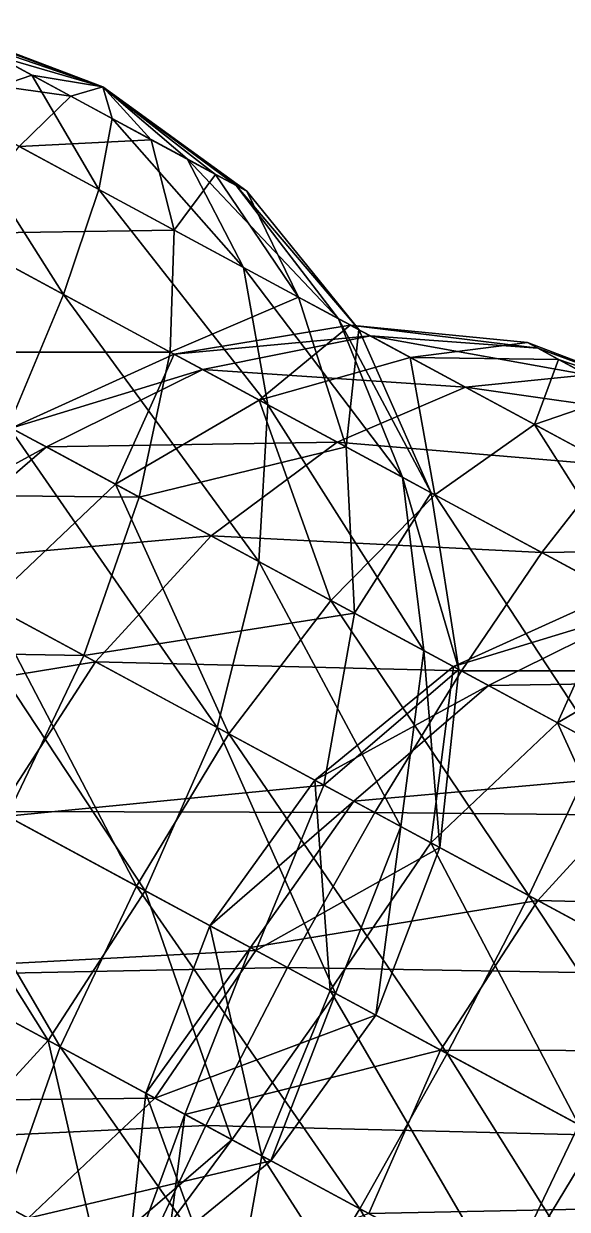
# Model space of a CAD drawing. Header units: metres. Extents: x -386 to 289, y -317 to 299.
# Drawn here: x -177.6 to -153.9, y -160.5 to -108.7 of the extents above; entities that cross this region are included whole.
import ezdxf

# ---------------------------------------------------------------- set-up
doc = ezdxf.new("R2010")
doc.units = ezdxf.units.M

msp = doc.modelspace()

# ---------------------------------------------------------------- linework, layer by layer
for points in [[(-174.13654, -111.45763, -641.51685), (-180.93852, -108.94901, -644.4788), (-181.39563, -108.70237, -640.4933), (-181.39552, -108.70227, -640.49316)], [(-174.13654, -111.45763, -641.51685), (-181.39563, -108.70237, -640.4933), (-180.03773, -109.43506, -636.782), (-180.03763, -109.43496, -636.78186)], [(-174.13654, -111.45763, -641.51685), (-178.7889, -110.10889, -647.6707), (-180.93852, -108.94901, -644.4788), (-180.93842, -108.94891, -644.4787)], [(-180.03773, -109.43506, -636.782), (-181.08092, -112.27763, -627.6511), (-177.22868, -110.95074, -634.3394), (-177.22858, -110.95064, -634.3393)], [(-174.13654, -111.45763, -641.51685), (-180.03773, -109.43506, -636.782), (-177.22868, -110.95074, -634.3394), (-177.22858, -110.95064, -634.3393)], [(-175.52274, -111.871216, -649.2137), (-184.09503, -110.651306, -653.4052), (-178.7889, -110.10889, -647.6707), (-178.78879, -110.10879, -647.6706)], [(-174.13654, -111.45763, -641.51685), (-175.52274, -111.871216, -649.2137), (-178.7889, -110.10889, -647.6707), (-178.78879, -110.10879, -647.6706)], [(-178.7889, -110.10889, -647.6707), (-178.7889, -110.10889, -647.6707), (-175.52274, -111.871216, -649.2137), (-175.52263, -111.87112, -649.21356)], [(-175.52274, -111.871216, -649.2137), (-177.7853, -114.055855, -656.3859), (-184.09503, -110.651306, -653.4052), (-184.09492, -110.65121, -653.4051)], [(-177.22868, -110.95074, -634.3394), (-181.08092, -112.27763, -627.6511), (-174.3049, -115.93378, -626.64777), (-174.3048, -115.93368, -626.64764)], [(-177.22868, -110.95074, -634.3394), (-174.3049, -115.93378, -626.64777), (-173.72116, -112.84329, -633.82), (-173.72105, -112.84319, -633.8199)], [(-174.13654, -111.45763, -641.51685), (-177.22868, -110.95074, -634.3394), (-173.72116, -112.84329, -633.82), (-173.72105, -112.84319, -633.8199)], [(-174.13654, -111.45763, -641.51685), (-172.01521, -113.76377, -648.6943), (-175.52274, -111.871216, -649.2137), (-175.52263, -111.87112, -649.21356)], [(-174.13654, -111.45763, -641.51685), (-173.72116, -112.84329, -633.82), (-170.455, -114.60562, -635.363), (-170.4549, -114.60552, -635.36285)], [(-174.13654, -111.45763, -641.51685), (-170.455, -114.60562, -635.363), (-168.30537, -115.765495, -638.5549), (-168.30527, -115.765396, -638.55475)], [(-174.13654, -111.45763, -641.51685), (-168.30537, -115.765495, -638.5549), (-167.84827, -116.01214, -642.5404), (-167.84816, -116.01204, -642.5403)], [(-174.13654, -111.45763, -641.51685), (-167.84827, -116.01214, -642.5404), (-169.20616, -115.27945, -646.25165), (-169.20605, -115.27935, -646.2515)], [(-174.13654, -111.45763, -641.51685), (-169.20616, -115.27945, -646.25165), (-172.01521, -113.76377, -648.6943), (-172.0151, -113.76367, -648.69415)], [(-181.08092, -112.27763, -627.6511), (-185.43073, -115.3479, -621.9078), (-175.84799, -120.518456, -620.4888), (-175.84789, -120.51836, -620.48865)], [(-181.08092, -112.27763, -627.6511), (-175.84799, -120.518456, -620.4888), (-174.3049, -115.93378, -626.64777), (-174.3048, -115.93368, -626.64764)], [(-172.01521, -113.76377, -648.6943), (-177.7853, -114.055855, -656.3859), (-175.52274, -111.871216, -649.2137), (-175.52263, -111.87112, -649.21356)], [(-173.72116, -112.84329, -633.82), (-174.3049, -115.93378, -626.64777), (-167.99516, -119.33832, -629.6285), (-167.99506, -119.33822, -629.62836)], [(-173.72116, -112.84329, -633.82), (-167.99516, -119.33832, -629.6285), (-170.455, -114.60562, -635.363), (-170.4549, -114.60552, -635.36285)], [(-172.01521, -113.76377, -648.6943), (-171.00928, -117.71199, -655.38257), (-177.7853, -114.055855, -656.3859), (-177.78519, -114.055756, -656.3858)], [(-169.20616, -115.27945, -646.25165), (-171.00928, -117.71199, -655.38257), (-172.01521, -113.76377, -648.6943), (-172.0151, -113.76367, -648.69415)], [(-171.00928, -117.71199, -655.38257), (-180.77002, -117.86268, -662.5449), (-177.7853, -114.055855, -656.3859), (-177.78519, -114.055756, -656.3858)], [(-170.455, -114.60562, -635.363), (-167.99516, -119.33832, -629.6285), (-163.8424, -121.579025, -635.79474), (-163.8423, -121.578926, -635.7946)], [(-170.455, -114.60562, -635.363), (-163.8424, -121.579025, -635.79474), (-168.30537, -115.765495, -638.5549), (-168.30527, -115.765396, -638.55475)], [(-185.43073, -115.3479, -621.9078), (-178.24527, -126.284904, -615.7628), (-175.84799, -120.518456, -620.4888), (-175.84789, -120.51836, -620.48865)], [(-169.20616, -115.27945, -646.25165), (-165.58261, -120.64007, -650.6638), (-171.00928, -117.71199, -655.38257), (-171.00917, -117.71189, -655.38245)], [(-167.84827, -116.01214, -642.5404), (-165.58261, -120.64007, -650.6638), (-169.20616, -115.27945, -646.25165), (-169.20605, -115.27935, -646.2515)], [(-168.30537, -115.765495, -638.5549), (-163.8424, -121.579025, -635.79474), (-162.95935, -122.055504, -643.4942), (-162.95924, -122.055405, -643.4941)], [(-168.30537, -115.765495, -638.5549), (-162.95935, -122.055504, -643.4942), (-167.84827, -116.01214, -642.5404), (-167.84816, -116.01204, -642.5403)], [(-174.3049, -115.93378, -626.64777), (-175.84799, -120.518456, -620.4888), (-166.92468, -125.33321, -624.7042), (-166.92458, -125.333115, -624.7041)], [(-174.3049, -115.93378, -626.64777), (-166.92468, -125.33321, -624.7042), (-167.99516, -119.33832, -629.6285), (-167.99506, -119.33822, -629.62836)], [(-167.84827, -116.01214, -642.5404), (-162.95935, -122.055504, -643.4942), (-165.58261, -120.64007, -650.6638), (-165.5825, -120.63997, -650.6637)], [(-171.18729, -123.03324, -661.1259), (-184.2735, -123.03225, -667.2709), (-180.77002, -117.86268, -662.5449), (-180.76991, -117.86258, -662.5448)], [(-171.00928, -117.71199, -655.38257), (-171.18729, -123.03324, -661.1259), (-180.77002, -117.86268, -662.5449), (-180.76991, -117.86258, -662.5448)], [(-165.58261, -120.64007, -650.6638), (-171.18729, -123.03324, -661.1259), (-171.00928, -117.71199, -655.38257), (-171.00917, -117.71189, -655.38245)], [(-167.99516, -119.33832, -629.6285), (-166.92468, -125.33321, -624.7042), (-161.0518, -128.50206, -633.42456), (-161.0517, -128.50195, -633.42444)], [(-167.99516, -119.33832, -629.6285), (-161.0518, -128.50206, -633.42456), (-163.8424, -121.579025, -635.79474), (-163.8423, -121.578926, -635.7946)], [(-175.84799, -120.518456, -620.4888), (-178.24527, -126.284904, -615.7628), (-167.3165, -132.18175, -620.92566), (-167.31639, -132.18164, -620.92554)], [(-175.84799, -120.518456, -620.4888), (-167.3165, -132.18175, -620.92566), (-166.92468, -125.33321, -624.7042), (-166.92458, -125.333115, -624.7041)], [(-165.58261, -120.64007, -650.6638), (-163.51282, -127.174164, -654.45264), (-171.18729, -123.03324, -661.1259), (-171.18718, -123.03314, -661.1258)], [(-162.95935, -122.055504, -643.4942), (-163.51282, -127.174164, -654.45264), (-165.58261, -120.64007, -650.6638), (-165.5825, -120.63997, -650.6637)], [(-163.8424, -121.579025, -635.79474), (-161.0518, -128.50206, -633.42456), (-159.80296, -129.17589, -644.31323), (-159.80286, -129.17578, -644.3131)], [(-163.8424, -121.579025, -635.79474), (-159.80296, -129.17589, -644.31323), (-162.95935, -122.055504, -643.4942), (-162.95924, -122.055405, -643.4941)], [(-162.44926, -122.330734, -215.56702), (-171.01653, -123.12538, -207.04851), (-163.33232, -121.85426, -207.86755), (-163.33221, -121.854164, -207.86745)], [(-163.33232, -121.85426, -207.86755), (-171.01653, -123.12538, -207.04851), (-167.30667, -125.127106, -196.9091), (-167.30656, -125.12701, -196.909)], [(-163.33232, -121.85426, -207.86755), (-167.30667, -125.127106, -196.9091), (-160.70906, -123.2697, -200.69792), (-160.70895, -123.2696, -200.69781)], [(-162.95935, -122.055504, -643.4942), (-159.80296, -129.17589, -644.31323), (-163.51282, -127.174164, -654.45264), (-163.51271, -127.174065, -654.4525)], [(-155.14, -122.86915, -212.80688), (-162.44926, -122.330734, -215.56702), (-163.33232, -121.85426, -207.86755), (-163.33221, -121.854164, -207.86745)], [(-155.14, -122.86915, -212.80688), (-163.33232, -121.85426, -207.86755), (-155.5971, -122.622505, -208.82135), (-155.597, -122.622406, -208.82124)], [(-155.5971, -122.622505, -208.82135), (-163.33232, -121.85426, -207.86755), (-160.70906, -123.2697, -200.69792), (-160.70895, -123.2696, -200.69781)], [(-162.44926, -122.330734, -215.56702), (-169.76768, -123.79922, -217.9372), (-171.01653, -123.12538, -207.04851), (-171.01642, -123.12528, -207.0484)], [(-158.29651, -124.57144, -221.73325), (-169.76768, -123.79922, -217.9372), (-162.44926, -122.330734, -215.56702), (-162.44916, -122.330635, -215.56691)], [(-152.99037, -124.02902, -215.99876), (-158.29651, -124.57144, -221.73325), (-162.44926, -122.330734, -215.56702), (-162.44916, -122.330635, -215.56691)], [(-152.99037, -124.02902, -215.99876), (-162.44926, -122.330734, -215.56702), (-155.14, -122.86915, -212.80688), (-155.1399, -122.86905, -212.80678)], [(-155.5971, -122.622505, -208.82135), (-160.70906, -123.2697, -200.69792), (-154.23921, -123.355194, -205.11008), (-154.2391, -123.355095, -205.10997)], [(-148.33801, -125.37776, -209.84491), (-155.14, -122.86915, -212.80688), (-155.5971, -122.622505, -208.82135), (-155.597, -122.622406, -208.82124)], [(-148.33801, -125.37776, -209.84491), (-155.5971, -122.622505, -208.82135), (-154.23921, -123.355194, -205.11008), (-154.2391, -123.355095, -205.10997)], [(-172.5371, -129.36487, -665.53296), (-188.05698, -129.21228, -670.24176), (-184.2735, -123.03225, -667.2709), (-184.27339, -123.03215, -667.27075)], [(-171.18729, -123.03324, -661.1259), (-172.5371, -129.36487, -665.53296), (-184.2735, -123.03225, -667.2709), (-184.27339, -123.03215, -667.27075)], [(-169.76768, -123.79922, -217.9372), (-178.12604, -126.34924, -206.42003), (-171.01653, -123.12538, -207.04851), (-171.01642, -123.12528, -207.0484)], [(-171.01653, -123.12538, -207.04851), (-178.12604, -126.34924, -206.42003), (-173.58243, -128.80084, -194.00186), (-173.58232, -128.80074, -194.00175)], [(-171.01653, -123.12538, -207.04851), (-173.58243, -128.80084, -194.00186), (-167.30667, -125.127106, -196.9091), (-167.30656, -125.12701, -196.909)], [(-163.51282, -127.174164, -654.45264), (-172.5371, -129.36487, -665.53296), (-171.18729, -123.03324, -661.1259), (-171.18718, -123.03314, -661.1258)], [(-148.33801, -125.37776, -209.84491), (-152.99037, -124.02902, -215.99876), (-155.14, -122.86915, -212.80688), (-155.1399, -122.86905, -212.80678)], [(-160.70906, -123.2697, -200.69792), (-167.30667, -125.127106, -196.9091), (-159.6322, -129.26804, -190.23586), (-159.6321, -129.26793, -190.23575)], [(-160.70906, -123.2697, -200.69792), (-159.6322, -129.26804, -190.23586), (-155.2824, -126.19777, -195.97922), (-155.28229, -126.19767, -195.97911)], [(-154.23921, -123.355194, -205.11008), (-160.70906, -123.2697, -200.69792), (-155.2824, -126.19777, -195.97922), (-155.28229, -126.19767, -195.97911)], [(-154.23921, -123.355194, -205.11008), (-155.2824, -126.19777, -195.97922), (-151.43016, -124.87087, -202.6675), (-151.43005, -124.87077, -202.66739)], [(-148.33801, -125.37776, -209.84491), (-154.23921, -123.355194, -205.11008), (-151.43016, -124.87087, -202.6675), (-151.43005, -124.87077, -202.66739)], [(-169.76768, -123.79922, -217.9372), (-176.59654, -127.174515, -219.75589), (-178.12604, -126.34924, -206.42003), (-178.12593, -126.349144, -206.41992)], [(-163.8948, -126.968056, -226.65756), (-176.59654, -127.174515, -219.75589), (-169.76768, -123.79922, -217.9372), (-169.76758, -123.79912, -217.93709)], [(-158.29651, -124.57144, -221.73325), (-163.8948, -126.968056, -226.65756), (-169.76768, -123.79922, -217.9372), (-169.76758, -123.79912, -217.93709)], [(-149.72421, -125.79135, -217.54172), (-158.29651, -124.57144, -221.73325), (-152.99037, -124.02902, -215.99876), (-152.99026, -124.02892, -215.99866)], [(-151.98677, -127.97599, -224.714), (-163.8948, -126.968056, -226.65756), (-158.29651, -124.57144, -221.73325), (-158.2964, -124.57134, -221.73314)], [(-149.72421, -125.79135, -217.54172), (-151.98677, -127.97599, -224.714), (-158.29651, -124.57144, -221.73325), (-158.2964, -124.57134, -221.73314)], [(-158.29651, -124.57144, -221.73325), (-158.29651, -124.57144, -221.73325), (-151.98677, -127.97599, -224.714), (-151.98666, -127.97589, -224.7139)], [(-167.30667, -125.127106, -196.9091), (-173.58243, -128.80084, -194.00186), (-164.18315, -133.87242, -185.82883), (-164.18304, -133.87231, -185.82872)], [(-167.30667, -125.127106, -196.9091), (-164.18315, -133.87242, -185.82883), (-159.6322, -129.26804, -190.23586), (-159.6321, -129.26793, -190.23575)], [(-151.43016, -124.87087, -202.6675), (-155.2824, -126.19777, -195.97922), (-148.50638, -129.85391, -194.97581), (-148.50627, -129.8538, -194.97571)], [(-166.92468, -125.33321, -624.7042), (-167.3165, -132.18175, -620.92566), (-160.1237, -136.06277, -631.60583), (-160.1236, -136.06267, -631.6057)], [(-166.92468, -125.33321, -624.7042), (-160.1237, -136.06277, -631.60583), (-161.0518, -128.50206, -633.42456), (-161.0517, -128.50195, -633.42444)], [(-155.2824, -126.19777, -195.97922), (-159.6322, -129.26804, -190.23586), (-150.04947, -134.4386, -188.81683), (-150.04936, -134.43849, -188.81673)], [(-155.2824, -126.19777, -195.97922), (-150.04947, -134.4386, -188.81683), (-148.50638, -129.85391, -194.97581), (-148.50627, -129.8538, -194.97571)], [(-176.59654, -127.174515, -219.75589), (-184.17638, -131.30615, -206.02495), (-178.12604, -126.34924, -206.42003), (-178.12593, -126.349144, -206.41992)], [(-178.24527, -126.284904, -615.7628), (-181.33337, -132.84015, -612.79193), (-169.1439, -139.41722, -618.55035), (-169.1438, -139.41711, -618.55023)], [(-178.12604, -126.34924, -206.42003), (-179.10863, -134.04056, -192.17429), (-173.58243, -128.80084, -194.00186), (-173.58232, -128.80074, -194.00175)], [(-178.24527, -126.284904, -615.7628), (-169.1439, -139.41722, -618.55035), (-167.3165, -132.18175, -620.92566), (-167.31639, -132.18164, -620.92554)], [(-176.59654, -127.174515, -219.75589), (-182.47043, -132.22662, -220.89917), (-184.17638, -131.30615, -206.02495), (-184.17627, -131.30605, -206.02484)], [(-169.40375, -131.05554, -230.43611), (-182.47043, -132.22662, -220.89917), (-176.59654, -127.174515, -219.75589), (-176.59644, -127.174416, -219.75578)], [(-163.8948, -126.968056, -226.65756), (-169.40375, -131.05554, -230.43611), (-176.59654, -127.174515, -219.75589), (-176.59644, -127.174416, -219.75578)], [(-163.51282, -127.174164, -654.45264), (-163.13782, -134.43645, -657.3599), (-172.5371, -129.36487, -665.53296), (-172.53699, -129.36476, -665.53284)], [(-154.9715, -131.7828, -230.87299), (-169.40375, -131.05554, -230.43611), (-163.8948, -126.968056, -226.65756), (-163.8947, -126.96796, -226.65746)], [(-151.98677, -127.97599, -224.714), (-154.9715, -131.7828, -230.87299), (-163.8948, -126.968056, -226.65756), (-163.8947, -126.96796, -226.65746)], [(-163.8948, -126.968056, -226.65756), (-163.8948, -126.968056, -226.65756), (-154.9715, -131.7828, -230.87299), (-154.97139, -131.7827, -230.87288)], [(-159.80296, -129.17589, -644.31323), (-163.13782, -134.43645, -657.3599), (-163.51282, -127.174164, -654.45264), (-163.51271, -127.174065, -654.4525)], [(-145.21075, -131.63213, -223.7106), (-154.9715, -131.7828, -230.87299), (-151.98677, -127.97599, -224.714), (-151.98666, -127.97589, -224.7139)], [(-173.58243, -128.80084, -194.00186), (-179.10863, -134.04056, -192.17429), (-168.62509, -139.69716, -183.05844), (-168.62498, -139.69705, -183.05833)], [(-173.58243, -128.80084, -194.00186), (-168.62509, -139.69716, -183.05844), (-164.18315, -133.87242, -185.82883), (-164.18304, -133.87231, -185.82872)], [(-161.0518, -128.50206, -633.42456), (-160.1237, -136.06277, -631.60583), (-158.59421, -136.88805, -644.9417), (-158.5941, -136.88794, -644.9416)], [(-161.0518, -128.50206, -633.42456), (-158.59421, -136.88805, -644.9417), (-159.80296, -129.17589, -644.31323), (-159.80286, -129.17578, -644.3131)], [(-174.96672, -136.2754, -668.3033), (-191.86263, -135.98161, -671.25507), (-188.05698, -129.21228, -670.24176), (-188.05687, -129.21217, -670.24164)], [(-172.5371, -129.36487, -665.53296), (-174.96672, -136.2754, -668.3033), (-188.05698, -129.21228, -670.24176), (-188.05687, -129.21217, -670.24164)], [(-163.13782, -134.43645, -657.3599), (-174.96672, -136.2754, -668.3033), (-172.5371, -129.36487, -665.53296), (-172.53699, -129.36476, -665.53284)], [(-159.6322, -129.26804, -190.23586), (-164.18315, -133.87242, -185.82883), (-152.44675, -140.20505, -184.09088), (-152.44664, -140.20494, -184.09077)], [(-159.80296, -129.17589, -644.31323), (-158.59421, -136.88805, -644.9417), (-163.13782, -134.43645, -657.3599), (-163.13771, -134.43634, -657.3598)], [(-159.6322, -129.26804, -190.23586), (-152.44675, -140.20505, -184.09088), (-150.04947, -134.4386, -188.81683), (-150.04936, -134.43849, -188.81673)], [(-169.40375, -131.05554, -230.43611), (-174.44792, -136.55533, -232.81142), (-182.47043, -132.22662, -220.89917), (-182.47032, -132.22652, -220.89906)], [(-158.47498, -136.9524, -235.59894), (-174.44792, -136.55533, -232.81142), (-169.40375, -131.05554, -230.43611), (-169.40364, -131.05544, -230.436)], [(-154.9715, -131.7828, -230.87299), (-158.47498, -136.9524, -235.59894), (-169.40375, -131.05554, -230.43611), (-169.40364, -131.05544, -230.436)], [(-169.40375, -131.05554, -230.43611), (-169.40375, -131.05554, -230.43611), (-158.47498, -136.9524, -235.59894), (-158.47487, -136.95229, -235.59883)], [(-145.38876, -136.95337, -229.45396), (-158.47498, -136.9524, -235.59894), (-154.9715, -131.7828, -230.87299), (-154.97139, -131.7827, -230.87288)], [(-145.21075, -131.63213, -223.7106), (-145.38876, -136.95337, -229.45396), (-154.9715, -131.7828, -230.87299), (-154.97139, -131.7827, -230.87288)], [(-174.44792, -136.55533, -232.81142), (-186.98909, -138.61124, -221.28912), (-182.47043, -132.22662, -220.89917), (-182.47032, -132.22652, -220.89906)], [(-167.3165, -132.18175, -620.92566), (-169.1439, -139.41722, -618.55035), (-161.1214, -143.74594, -630.4626), (-161.12129, -143.74583, -630.46246)], [(-167.3165, -132.18175, -620.92566), (-161.1214, -143.74594, -630.4626), (-160.1237, -136.06277, -631.60583), (-160.1236, -136.06267, -631.6057)], [(-181.33337, -132.84015, -612.79193), (-184.90182, -139.73744, -611.7786), (-172.28236, -146.54654, -617.7402), (-172.28226, -146.54643, -617.74005)], [(-181.33337, -132.84015, -612.79193), (-172.28236, -146.54654, -617.7402), (-169.1439, -139.41722, -618.55035), (-169.1438, -139.41711, -618.55023)], [(-164.18315, -133.87242, -185.82883), (-168.62509, -139.69716, -183.05844), (-155.53485, -146.76028, -181.12003), (-155.53474, -146.76018, -181.11992)], [(-164.18315, -133.87242, -185.82883), (-155.53485, -146.76028, -181.12003), (-152.44675, -140.20505, -184.09088), (-152.44664, -140.20494, -184.09077)], [(-150.46721, -134.21317, -386.21982), (-158.82556, -136.7632, -374.70264), (-151.71605, -133.53934, -375.33112), (-151.71594, -133.53923, -375.33102)], [(-151.71605, -133.53934, -375.33112), (-158.82556, -136.7632, -374.70264), (-154.28195, -139.2148, -362.2845), (-154.28185, -139.21469, -362.2844)], [(-151.71605, -133.53934, -375.33112), (-154.28195, -139.2148, -362.2845), (-148.0062, -135.54106, -365.19174), (-148.00609, -135.54095, -365.19165)], [(-179.10863, -134.04056, -192.17429), (-183.50868, -140.48915, -191.55093), (-172.65533, -146.3453, -182.11353), (-172.65523, -146.3452, -182.11342)], [(-179.10863, -134.04056, -192.17429), (-172.65533, -146.3453, -182.11353), (-168.62509, -139.69716, -183.05844), (-168.62498, -139.69705, -183.05833)], [(-163.13782, -134.43645, -657.3599), (-164.4832, -141.932, -659.1875), (-174.96672, -136.2754, -668.3033), (-174.96661, -136.2753, -668.30316)], [(-158.59421, -136.88805, -644.9417), (-164.4832, -141.932, -659.1875), (-163.13782, -134.43645, -657.3599), (-163.13771, -134.43634, -657.3598)], [(-150.46721, -134.21317, -386.21982), (-157.29607, -137.58847, -388.0385), (-158.82556, -136.7632, -374.70264), (-158.82545, -136.76309, -374.70255)], [(-144.59433, -137.38202, -394.9402), (-157.29607, -137.58847, -388.0385), (-150.46721, -134.21317, -386.21982), (-150.4671, -134.21306, -386.21973)], [(-148.0062, -135.54106, -365.19174), (-154.28195, -139.2148, -362.2845), (-144.88268, -144.28638, -354.11145), (-144.88257, -144.28627, -354.11136)], [(-174.96672, -136.2754, -668.3033), (-178.3106, -143.29388, -669.2482), (-191.86263, -135.98161, -671.25507), (-191.86252, -135.9815, -671.25494)], [(-160.1237, -136.06277, -631.60583), (-161.1214, -143.74594, -630.4626), (-159.41545, -144.66641, -645.3368), (-159.41534, -144.6663, -645.3367)], [(-160.1237, -136.06277, -631.60583), (-159.41545, -144.66641, -645.3368), (-158.59421, -136.88805, -644.9417), (-158.5941, -136.88794, -644.9416)], [(-174.44792, -136.55533, -232.81142), (-178.68356, -143.09265, -233.62158), (-186.98909, -138.61124, -221.28912), (-186.98898, -138.61113, -221.28902)], [(-162.25845, -143.13242, -238.5698), (-178.68356, -143.09265, -233.62158), (-174.44792, -136.55533, -232.81142), (-174.44781, -136.55522, -232.81131)], [(-164.4832, -141.932, -659.1875), (-178.3106, -143.29388, -669.2482), (-174.96672, -136.2754, -668.3033), (-174.96661, -136.2753, -668.30316)], [(-158.47498, -136.9524, -235.59894), (-162.25845, -143.13242, -238.5698), (-174.44792, -136.55533, -232.81142), (-174.44781, -136.55522, -232.81131)], [(-174.44792, -136.55533, -232.81142), (-174.44792, -136.55533, -232.81142), (-162.25845, -143.13242, -238.5698), (-162.25835, -143.13231, -238.56969)], [(-157.29607, -137.58847, -388.0385), (-164.8759, -141.72011, -374.30756), (-158.82556, -136.7632, -374.70264), (-158.82545, -136.76309, -374.70255)], [(-158.82556, -136.7632, -374.70264), (-164.8759, -141.72011, -374.30756), (-159.80815, -144.45451, -360.4569), (-159.80804, -144.4544, -360.45682)], [(-158.59421, -136.88805, -644.9417), (-159.41545, -144.66641, -645.3368), (-164.4832, -141.932, -659.1875), (-164.4831, -141.9319, -659.1874)], [(-146.73857, -143.285, -233.861), (-162.25845, -143.13242, -238.5698), (-158.47498, -136.9524, -235.59894), (-158.47487, -136.95229, -235.59883)], [(-158.82556, -136.7632, -374.70264), (-159.80815, -144.45451, -360.4569), (-154.28195, -139.2148, -362.2845), (-154.28185, -139.21469, -362.2844)], [(-145.38876, -136.95337, -229.45396), (-146.73857, -143.285, -233.861), (-158.47498, -136.9524, -235.59894), (-158.47487, -136.95229, -235.59883)], [(-157.29607, -137.58847, -388.0385), (-163.16995, -142.64058, -389.1818), (-164.8759, -141.72011, -374.30756), (-164.8758, -141.72, -374.30746)], [(-150.10327, -141.4695, -398.71875), (-163.16995, -142.64058, -389.1818), (-157.29607, -137.58847, -388.0385), (-157.29596, -137.58836, -388.03842)], [(-144.59433, -137.38202, -394.9402), (-150.10327, -141.4695, -398.71875), (-157.29607, -137.58847, -388.0385), (-157.29596, -137.58836, -388.03842)], [(-168.62509, -139.69716, -183.05844), (-172.65533, -146.3453, -182.11353), (-159.1033, -153.65758, -180.10672), (-159.1032, -153.65747, -180.10661)], [(-169.1439, -139.41722, -618.55035), (-172.28236, -146.54654, -617.7402), (-163.97685, -151.02795, -630.07263), (-163.97675, -151.02785, -630.0725)], [(-169.1439, -139.41722, -618.55035), (-163.97685, -151.02795, -630.07263), (-161.1214, -143.74594, -630.4626), (-161.12129, -143.74583, -630.46246)], [(-168.62509, -139.69716, -183.05844), (-159.1033, -153.65758, -180.10672), (-155.53485, -146.76028, -181.12003), (-155.53474, -146.76018, -181.11992)], [(-154.28195, -139.2148, -362.2845), (-159.80815, -144.45451, -360.4569), (-149.32462, -150.11111, -351.34106), (-149.32451, -150.11101, -351.34097)], [(-154.28195, -139.2148, -362.2845), (-149.32462, -150.11111, -351.34106), (-144.88268, -144.28638, -354.11145), (-144.88257, -144.28627, -354.11136)], [(-184.90182, -139.73744, -611.7786), (-188.70749, -146.50677, -612.79193), (-176.51802, -153.08386, -618.55035), (-176.51791, -153.08376, -618.55023)], [(-184.90182, -139.73744, -611.7786), (-176.51802, -153.08386, -618.55035), (-172.28236, -146.54654, -617.7402), (-172.28226, -146.54643, -617.74005)], [(-152.44675, -140.20505, -184.09088), (-155.53485, -146.76028, -181.12003), (-143.34538, -153.33736, -186.8784), (-143.34528, -153.33725, -186.8783)], [(-183.50868, -140.48915, -191.55093), (-186.48274, -147.70718, -192.17429), (-175.9992, -153.36378, -183.05844), (-175.9991, -153.36368, -183.05833)], [(-183.50868, -140.48915, -191.55093), (-175.9992, -153.36378, -183.05844), (-172.65533, -146.3453, -182.11353), (-172.65523, -146.3452, -182.11342)], [(-163.16995, -142.64058, -389.1818), (-169.45473, -148.07224, -374.17282), (-164.8759, -141.72011, -374.30756), (-164.8758, -141.72, -374.30746)], [(-164.8759, -141.72011, -374.30756), (-169.45473, -148.07224, -374.17282), (-164.2082, -150.9031, -359.83356), (-164.2081, -150.903, -359.83347)], [(-164.8759, -141.72011, -374.30756), (-164.2082, -150.9031, -359.83356), (-159.80815, -144.45451, -360.4569), (-159.80804, -144.4544, -360.45682)], [(-150.10327, -141.4695, -398.71875), (-155.14745, -146.9693, -401.09402), (-163.16995, -142.64058, -389.1818), (-163.16985, -142.64047, -389.1817)], [(-139.1745, -147.36633, -403.88156), (-155.14745, -146.9693, -401.09402), (-150.10327, -141.4695, -398.71875), (-150.10316, -141.46939, -398.71866)], [(-164.4832, -141.932, -659.1875), (-167.45726, -149.15004, -659.81085), (-178.3106, -143.29388, -669.2482), (-178.31049, -143.29378, -669.2481)], [(-159.41545, -144.66641, -645.3368), (-167.45726, -149.15004, -659.81085), (-164.4832, -141.932, -659.1875), (-164.4831, -141.9319, -659.1874)], [(-163.16995, -142.64058, -389.1818), (-167.68861, -149.02519, -389.57175), (-169.45473, -148.07224, -374.17282), (-169.45462, -148.07213, -374.17273)], [(-155.14745, -146.9693, -401.09402), (-167.68861, -149.02519, -389.57175), (-163.16995, -142.64058, -389.1818), (-163.16985, -142.64047, -389.1817)], [(-167.45726, -149.15004, -659.81085), (-182.34084, -149.94203, -668.3033), (-178.3106, -143.29388, -669.2482), (-178.31049, -143.29378, -669.2481)], [(-166.0641, -149.90175, -239.5831), (-181.82204, -150.22197, -232.81142), (-178.68356, -143.09265, -233.62158), (-178.68346, -143.09254, -233.62148)], [(-162.25845, -143.13242, -238.5698), (-166.0641, -149.90175, -239.5831), (-178.68356, -143.09265, -233.62158), (-178.68346, -143.09254, -233.62148)], [(-178.68356, -143.09265, -233.62158), (-178.68356, -143.09265, -233.62158), (-166.0641, -149.90175, -239.5831), (-166.064, -149.90164, -239.583)], [(-149.1682, -150.19554, -236.63138), (-166.0641, -149.90175, -239.5831), (-162.25845, -143.13242, -238.5698), (-162.25835, -143.13231, -238.56969)], [(-146.73857, -143.285, -233.861), (-149.1682, -150.19554, -236.63138), (-162.25845, -143.13242, -238.5698), (-162.25835, -143.13231, -238.56969)], [(-161.1214, -143.74594, -630.4626), (-163.97685, -151.02795, -630.07263), (-162.21074, -151.9809, -645.47156), (-162.21063, -151.98079, -645.47144)], [(-161.1214, -143.74594, -630.4626), (-162.21074, -151.9809, -645.47156), (-159.41545, -144.66641, -645.3368), (-159.41534, -144.6663, -645.3367)], [(-159.41545, -144.66641, -645.3368), (-162.21074, -151.9809, -645.47156), (-167.45726, -149.15004, -659.81085), (-167.45715, -149.14993, -659.8107)], [(-159.80815, -144.45451, -360.4569), (-164.2082, -150.9031, -359.83356), (-153.35486, -156.75926, -350.39615), (-153.35475, -156.75916, -350.39606)], [(-159.80815, -144.45451, -360.4569), (-153.35486, -156.75926, -350.39615), (-149.32462, -150.11111, -351.34106), (-149.32451, -150.11101, -351.34097)], [(-172.65533, -146.3453, -182.11353), (-175.9992, -153.36378, -183.05844), (-162.90897, -160.42691, -181.12003), (-162.90886, -160.4268, -181.11992)], [(-172.65533, -146.3453, -182.11353), (-162.90897, -160.42691, -181.12003), (-159.1033, -153.65758, -180.10672), (-159.1032, -153.65747, -180.10661)], [(-188.70749, -146.50677, -612.79193), (-181.5622, -158.58365, -620.92566), (-176.51802, -153.08386, -618.55035), (-176.51791, -153.08376, -618.55023)], [(-172.28236, -146.54654, -617.7402), (-176.51802, -153.08386, -618.55035), (-168.49551, -157.41257, -630.4626), (-168.4954, -157.41246, -630.46246)], [(-172.28236, -146.54654, -617.7402), (-168.49551, -157.41257, -630.4626), (-163.97685, -151.02795, -630.07263), (-163.97675, -151.02785, -630.0725)], [(-155.53485, -146.76028, -181.12003), (-159.1033, -153.65758, -180.10672), (-146.48384, -160.46667, -186.06824), (-146.48373, -160.46657, -186.06813)], [(-155.53485, -146.76028, -181.12003), (-146.48384, -160.46667, -186.06824), (-143.34538, -153.33736, -186.8784), (-143.34528, -153.33725, -186.8783)], [(-155.14745, -146.9693, -401.09402), (-159.38309, -153.5066, -401.9042), (-167.68861, -149.02519, -389.57175), (-167.6885, -149.02509, -389.57166)], [(-142.95798, -153.54637, -406.85242), (-159.38309, -153.5066, -401.9042), (-155.14745, -146.9693, -401.09402), (-155.14734, -146.9692, -401.09393)], [(-139.1745, -147.36633, -403.88156), (-142.95798, -153.54637, -406.85242), (-155.14745, -146.9693, -401.09402), (-155.14734, -146.9692, -401.09393)], [(-155.14745, -146.9693, -401.09402), (-155.14745, -146.9693, -401.09402), (-142.95798, -153.54637, -406.85242), (-142.95787, -153.54626, -406.85233)], [(-186.48274, -147.70718, -192.17429), (-178.42885, -160.27432, -185.82883), (-175.9992, -153.36378, -183.05844), (-175.9991, -153.36368, -183.05833)], [(-167.68861, -149.02519, -389.57175), (-172.25002, -155.38673, -374.30756), (-169.45473, -148.07224, -374.17282), (-169.45462, -148.07213, -374.17273)], [(-169.45473, -148.07224, -374.17282), (-172.25002, -155.38673, -374.30756), (-167.18227, -158.12114, -360.4569), (-167.18216, -158.12103, -360.45682)], [(-169.45473, -148.07224, -374.17282), (-167.18227, -158.12114, -360.4569), (-164.2082, -150.9031, -359.83356), (-164.2081, -150.903, -359.83347)], [(-167.68861, -149.02519, -389.57175), (-170.54407, -156.3072, -389.1818), (-172.25002, -155.38673, -374.30756), (-172.24991, -155.38663, -374.30746)], [(-159.38309, -153.5066, -401.9042), (-170.54407, -156.3072, -389.1818), (-167.68861, -149.02519, -389.57175), (-167.6885, -149.02509, -389.57166)], [(-167.45726, -149.15004, -659.81085), (-171.85732, -155.59863, -659.1875), (-182.34084, -149.94203, -668.3033), (-182.34073, -149.94193, -668.30316)], [(-162.21074, -151.9809, -645.47156), (-171.85732, -155.59863, -659.1875), (-167.45726, -149.15004, -659.81085), (-167.45715, -149.14993, -659.8107)], [(-171.85732, -155.59863, -659.1875), (-186.78279, -155.76677, -665.53296), (-182.34084, -149.94203, -668.3033), (-182.34073, -149.94193, -668.30316)], [(-166.0641, -149.90175, -239.5831), (-169.63257, -156.79904, -238.5698), (-181.82204, -150.22197, -232.81142), (-181.82193, -150.22186, -232.81131)], [(-152.51207, -157.21402, -237.5763), (-169.63257, -156.79904, -238.5698), (-166.0641, -149.90175, -239.5831), (-166.064, -149.90164, -239.583)], [(-149.1682, -150.19554, -236.63138), (-152.51207, -157.21402, -237.5763), (-166.0641, -149.90175, -239.5831), (-166.064, -149.90164, -239.583)], [(-169.63257, -156.79904, -238.5698), (-183.64944, -157.45743, -230.43611), (-181.82204, -150.22197, -232.81142), (-181.82193, -150.22186, -232.81131)], [(-181.82204, -150.22197, -232.81142), (-181.82204, -150.22197, -232.81142), (-169.63257, -156.79904, -238.5698), (-169.63246, -156.79893, -238.56969)], [(-163.97685, -151.02795, -630.07263), (-168.49551, -157.41257, -630.4626), (-166.78957, -158.33304, -645.3368), (-166.78946, -158.33293, -645.3367)], [(-164.2082, -150.9031, -359.83356), (-167.18227, -158.12114, -360.4569), (-156.69873, -163.77774, -351.34106), (-156.69862, -163.77763, -351.34097)], [(-163.97685, -151.02795, -630.07263), (-166.78957, -158.33304, -645.3368), (-162.21074, -151.9809, -645.47156), (-162.21063, -151.98079, -645.47144)], [(-164.2082, -150.9031, -359.83356), (-156.69873, -163.77774, -351.34106), (-153.35486, -156.75926, -350.39615), (-153.35475, -156.75916, -350.39606)], [(-162.21074, -151.9809, -645.47156), (-166.78957, -158.33304, -645.3368), (-171.85732, -155.59863, -659.1875), (-171.85721, -155.59853, -659.1874)], [(-176.51802, -153.08386, -618.55035), (-181.5622, -158.58365, -620.92566), (-174.3694, -162.46468, -631.60583), (-174.3693, -162.46457, -631.6057)], [(-176.51802, -153.08386, -618.55035), (-174.3694, -162.46468, -631.60583), (-168.49551, -157.41257, -630.4626), (-168.4954, -157.41246, -630.46246)], [(-175.9992, -153.36378, -183.05844), (-178.42885, -160.27432, -185.82883), (-166.69244, -166.60693, -184.09088), (-166.69234, -166.60683, -184.09077)], [(-175.9992, -153.36378, -183.05844), (-166.69244, -166.60693, -184.09088), (-162.90897, -160.42691, -181.12003), (-162.90886, -160.4268, -181.11992)], [(-159.38309, -153.5066, -401.9042), (-162.52156, -160.63593, -401.09402), (-170.54407, -156.3072, -389.1818), (-170.54396, -156.3071, -389.1817)], [(-159.1033, -153.65758, -180.10672), (-162.90897, -160.42691, -181.12003), (-150.7195, -167.004, -186.8784), (-150.71939, -167.00389, -186.8783)], [(-146.76363, -160.3157, -407.86572), (-162.52156, -160.63593, -401.09402), (-159.38309, -153.5066, -401.9042), (-159.38298, -153.5065, -401.9041)], [(-142.95798, -153.54637, -406.85242), (-146.76363, -160.3157, -407.86572), (-159.38309, -153.5066, -401.9042), (-159.38298, -153.5065, -401.9041)], [(-159.38309, -153.5066, -401.9042), (-159.38309, -153.5066, -401.9042), (-146.76363, -160.3157, -407.86572), (-146.76352, -160.3156, -407.86563)], [(-159.1033, -153.65758, -180.10672), (-150.7195, -167.004, -186.8784), (-146.48384, -160.46667, -186.06824), (-146.48373, -160.46657, -186.06813)], [(-171.85732, -155.59863, -659.1875), (-177.38351, -160.83835, -657.3599), (-186.78279, -155.76677, -665.53296), (-186.78268, -155.76666, -665.53284)], [(-166.78957, -158.33304, -645.3368), (-177.38351, -160.83835, -657.3599), (-171.85732, -155.59863, -659.1875), (-171.85721, -155.59853, -659.1874)], [(-170.54407, -156.3072, -389.1818), (-173.07126, -163.1651, -374.70264), (-172.25002, -155.38673, -374.30756), (-172.24991, -155.38663, -374.30746)], [(-172.25002, -155.38673, -374.30756), (-173.07126, -163.1651, -374.70264), (-168.52765, -165.6167, -362.2845), (-168.52754, -165.6166, -362.2844)], [(-172.25002, -155.38673, -374.30756), (-168.52765, -165.6167, -362.2845), (-167.18227, -158.12114, -360.4569), (-167.18216, -158.12103, -360.45682)], [(-177.38351, -160.83835, -657.3599), (-191.33374, -160.37115, -661.1259), (-186.78279, -155.76677, -665.53296), (-186.78268, -155.76666, -665.53284)], [(-169.63257, -156.79904, -238.5698), (-172.72067, -163.35428, -235.59894), (-183.64944, -157.45743, -230.43611), (-183.64934, -157.45732, -230.436)], [(-170.54407, -156.3072, -389.1818), (-171.54175, -163.99037, -388.0385), (-173.07126, -163.1651, -374.70264), (-173.07115, -163.165, -374.70255)], [(-156.54231, -163.86217, -236.63138), (-172.72067, -163.35428, -235.59894), (-169.63257, -156.79904, -238.5698), (-169.63246, -156.79893, -238.56969)], [(-162.52156, -160.63593, -401.09402), (-171.54175, -163.99037, -388.0385), (-170.54407, -156.3072, -389.1818), (-170.54396, -156.3071, -389.1817)], [(-152.51207, -157.21402, -237.5763), (-156.54231, -163.86217, -236.63138), (-169.63257, -156.79904, -238.5698), (-169.63246, -156.79893, -238.56969)], [(-153.35486, -156.75926, -350.39615), (-156.69873, -163.77774, -351.34106), (-143.60849, -170.84087, -349.40265), (-143.60838, -170.84076, -349.40256)], [(-141.65874, -163.07018, -228.13889), (-156.54231, -163.86217, -236.63138), (-152.51207, -157.21402, -237.5763), (-152.51196, -157.21391, -237.57619)], [(-172.72067, -163.35428, -235.59894), (-184.04126, -164.30597, -226.65756), (-183.64944, -157.45743, -230.43611), (-183.64934, -157.45732, -230.436)], [(-183.64944, -157.45743, -230.43611), (-183.64944, -157.45743, -230.43611), (-172.72067, -163.35428, -235.59894), (-172.72057, -163.35417, -235.59883)], [(-168.49551, -157.41257, -630.4626), (-174.3694, -162.46468, -631.60583), (-172.8399, -163.28995, -644.9417), (-172.8398, -163.28984, -644.9416)], [(-168.49551, -157.41257, -630.4626), (-172.8399, -163.28995, -644.9417), (-166.78957, -158.33304, -645.3368), (-166.78946, -158.33293, -645.3367)], [(-166.78957, -158.33304, -645.3368), (-172.8399, -163.28995, -644.9417), (-177.38351, -160.83835, -657.3599), (-177.3834, -160.83824, -657.3598)], [(-167.18227, -158.12114, -360.4569), (-168.52765, -165.6167, -362.2845), (-159.12837, -170.68828, -354.11145), (-159.12827, -170.68817, -354.11136)], [(-167.18227, -158.12114, -360.4569), (-159.12837, -170.68828, -354.11145), (-156.69873, -163.77774, -351.34106), (-156.69862, -163.77763, -351.34097)], [(-181.5622, -158.58365, -620.92566), (-181.19826, -165.83997, -633.42456), (-174.3694, -162.46468, -631.60583), (-174.3693, -162.46457, -631.6057)], [(-177.38351, -160.83835, -657.3599), (-183.65927, -164.51208, -654.45264), (-191.33374, -160.37115, -661.1259), (-191.33363, -160.37105, -661.1258)], [(-178.42885, -160.27432, -185.82883), (-179.77866, -166.60596, -190.23586), (-170.19592, -171.77652, -188.81683), (-170.19582, -171.77641, -188.81673)], [(-178.42885, -160.27432, -185.82883), (-170.19592, -171.77652, -188.81683), (-166.69244, -166.60693, -184.09088), (-166.69234, -166.60683, -184.09077)], [(-146.76363, -160.3157, -407.86572), (-150.33209, -167.213, -406.85242), (-162.52156, -160.63593, -401.09402), (-162.52145, -160.63582, -401.09393)], [(-162.90897, -160.42691, -181.12003), (-166.69244, -166.60693, -184.09088), (-155.76367, -172.50378, -189.25371), (-155.76357, -172.50368, -189.2536)], [(-162.90897, -160.42691, -181.12003), (-155.76367, -172.50378, -189.25371), (-150.7195, -167.004, -186.8784), (-150.71939, -167.00389, -186.8783)]]:
    msp.add_3dface(points)

doc.saveas('drawing.dxf')
